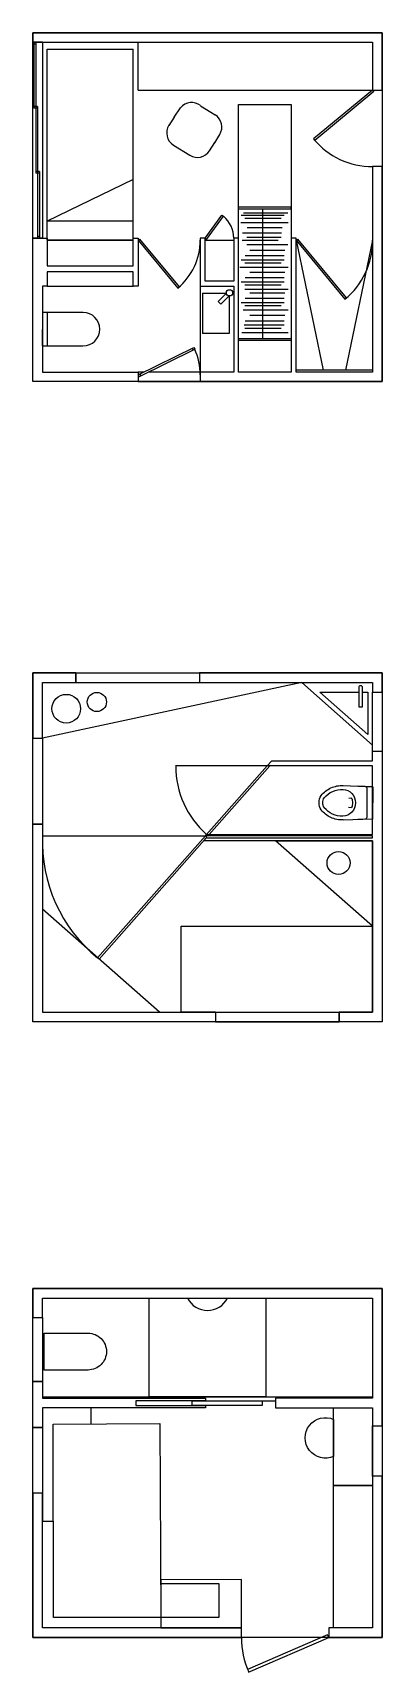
# Model space of a CAD drawing. Header units: millimetres. Extents: x 2.7 to 51.7, y -12.6 to 38.4.
# Drawn here: x 2.7 to 6.35, y 21.22 to 38.37 of the extents above; entities that cross this region are included whole.
import ezdxf

# ---------------------------------------------------------------- set-up
doc = ezdxf.new("R2010")
doc.units = ezdxf.units.MM
for name, color, linetype in [('discontinua', 2, 'Continuous'), ('fina', 6, 'Continuous'), ('mobiliario', 5, 'Continuous'), ('muro', 7, 'Continuous'), ('puerta', 9, 'Continuous'), ('puntos', 30, 'Continuous'), ('ventanas', 6, 'Continuous')]:
    doc.layers.add(name, color=color, linetype=linetype)
doc.layers.add('outline', color=3, linetype='Continuous', true_color=0x00ff00)

# ---------------------------------------------------------------- blocks, each defined once
blk = doc.blocks.new('WC Plan06')
for p, q in [((-16.9, 0), (-18, -30.8)), ((16.9, 0), (-16.9, 0)), ((18, -30.8), (16.9, 0)), ((16.9, 0), (16.9, 0)), ((-17.1, -7.9), (-17.1, -7.9)), ((-16.5, -6.6), (-16.5, -6.6)), ((15.2, -6), (-15.1, -6)), ((-15.1, -6), (-15.1, -6)), ((16.5, -6.6), (16.5, -6.6)), ((17.2, -7.9), (17.2, -7.9)), ((-18, -30.8), (-18, -30.8)), ((-14, -31), (-14, -31)), ((-9.7, -21.6), (-9.7, -21.6)), ((-4.9, -21.9), (-4.9, -21.9)), ((-4.9, -21.9), (-4.9, -21.9)), ((-4.5, -25), (-4.9, -22.2)), ((-4.9, -22.2), (-4.9, -22.2)), ((-4.6, -21.7), (-4.6, -21.7)), ((0, -18), (0, -18)), ((0, -18), (0, -18)), ((0, -18), (0, -18)), ((0, -21), (0, -21)), ((0, -21), (0, -21)), ((4.9, -22.2), (4.5, -25)), ((4.6, -21.7), (4.6, -21.7)), ((4.9, -21.9), (4.9, -21.9)), ((4.9, -21.9), (4.9, -21.9)), ((4.9, -22.2), (4.9, -22.2)), ((9.7, -21.6), (9.7, -21.6)), ((14, -31), (14, -31)), ((-15.5, -43.5), (-15.5, -43.5)), ((-11.9, -41.8), (-11.9, -41.8)), ((-5.2, -50.5), (-5.2, -50.5)), ((5.2, -50.5), (5.2, -50.5)), ((11.9, -41.8), (11.9, -41.8)), ((11.9, -41.8), (11.9, -41.8)), ((15.5, -43.5), (15.5, -43.5)), ((-7.5, -53.7), (-7.5, -53.7)), ((0, -52), (0, -52)), ((0, -56), (0, -56)), ((7.5, -53.7), (7.5, -53.7)), ((7.5, -53.7), (7.5, -53.7))]:
    blk.add_line(p, q)
for centre, radius, start, end in [((-15.1, -8), 2, 133.9949, 177.8788), ((-15.1, -8), 2, 90, 133.9948), ((15.2, -8), 2, 46.4946, 89.9999), ((15.2, -8), 2, 2.1211, 46.0052), ((10.2, -31.8), 28.2, 178.0162, 204.5516), ((-0.5, -31.5), 13.5, 132.8197, 177.63), ((10.2, -31.8), 24.2, 178.0706, 204.2834), ((-0.5, -31.5), 13.5, 87.9472, 132.7443), ((-4.4, -22.1), 0.481, 105.5239, 147.9954), ((-4.5, -22.2), 0.482, 145.4928, 188.9727), ((0, -37.7), 16.6, 90, 105.9454), ((0.5, -31.5), 13.5, 47.2557, 92.0748), ((0, -37.7), 16.6, 74.0546, 90.0013), ((4.4, -22.2), 0.514, 34.51, 74.4761), ((4.4, -22.2), 0.505, 351.0265, 32.0054), ((0.5, -31.5), 13.5, 2.3646, 47.1857), ((-10.1, -31.8), 24.1, 335.7074, 2.0409), ((-10.2, -31.8), 28.3, 335.4418, 1.9036), ((10.2, -31.8), 28.2, 204.5582, 231.044), ((10.1, -31.9), 24.1, 204.2509, 230.6105), ((0, -42.4), 9.64, 237.4975, 269.999), ((0, -42.4), 9.64, 270, 302.5034), ((-10.2, -31.8), 24.2, 309.454, 335.6567), ((-10.1, -31.9), 28.1, 308.8888, 335.509), ((0, -42.4), 13.6, 236.3871, 270.0057), ((0, -42.4), 13.6, 270, 303.6129)]:
    blk.add_arc(centre, radius, start, end)

msp = doc.modelspace()

# ---------------------------------------------------------------- linework, layer by layer
at = {"layer": 'discontinua', "ltscale": 0.01}
for p, q in [((2.851, 36.203), (2.851, 38.203)), ((2.851, 38.203), (3.751, 38.203)), ((3.751, 36.203), (3.751, 38.203)), ((3.751, 36.837), (2.851, 36.403)), ((3.751, 36.403), (2.851, 36.403)), ((3.751, 36.203), (2.851, 36.203)), ((5.15, 30.703), (4.193, 30.703)), ((2.801, 29.973), (4.504, 29.973))]:
    msp.add_line(p, q, dxfattribs=at)
at = {"layer": 'discontinua', "ltscale": 0.005}
for p, q in [((2.802, 24.105), (6.25, 24.105)), ((4.506, 24.062), (5.236, 24.062))]:
    msp.add_line(p, q, dxfattribs=at)
at = {"layer": 'discontinua', "ltscale": 0.01}
msp.add_lwpolyline([(4.851, 36.223), (4.851, 37.623), (5.401, 37.623), (5.401, 36.223)], dxfattribs=at)
at = {"layer": 'discontinua', "ltscale": 0.005}
msp.add_lwpolyline([(4.038, 22.151), (4.646, 22.151), (4.646, 21.795), (4.039, 21.795)], dxfattribs=at)
at = {"layer": 'discontinua', "ltscale": 0.01}
for centre, radius, start, end in [((6.24, 37.749), 0.776, 218.7837, 270.8198), ((3.801, 36.203), 0.65, 309.6035, 0), ((5.475, 36.191), 0.776, 308.7837, 0.8198), ((3.801, 34.793), 0.65, 0, 24.6162), ((5.15, 30.703), 0.956, 180, 228.4919), ((4.373, 29.914), 1.573, 177.8503, 230.7565)]:
    msp.add_arc(centre, radius, start, end, dxfattribs=at)
at = {"layer": 'discontinua', "ltscale": 0.005}
msp.add_arc((5.793, 21.585), 0.912, 180, 203.4324, dxfattribs=at)
at = {"layer": 'fina'}
for centre, radius in [((3.05, 31.302), 0.15), ((3.37, 31.372), 0.1), ((5.895, 29.688), 0.12)]:
    msp.add_circle(centre, radius, dxfattribs=at)
at = {"layer": 'mobiliario'}
for p, q in [((3.801, 37.773), (3.801, 38.273)), ((3.801, 37.773), (6.251, 37.773)), ((4.176, 37.489), (4.243, 37.586)), ((4.454, 37.61), (4.606, 37.515)), ((4.176, 37.489), (4.123, 37.404)), ((4.547, 37.139), (4.601, 37.225)), ((4.653, 37.309), (4.599, 37.223)), ((4.171, 37.198), (4.34, 37.091)), ((4.851, 36.552), (5.401, 36.552)), ((4.851, 36.532), (4.851, 36.552)), ((4.851, 36.532), (5.401, 36.532)), ((5.101, 36.532), (5.101, 35.172)), ((5.401, 36.532), (5.401, 36.552)), ((4.501, 36.223), (4.677, 36.465)), ((4.517, 36.211), (4.693, 36.454)), ((4.677, 36.465), (4.693, 36.454)), ((4.874, 36.388), (5.369, 36.388)), ((4.876, 36.466), (5.326, 36.466)), ((4.901, 36.49), (5.364, 36.49)), ((5.294, 36.429), (4.916, 36.429)), ((4.501, 36.223), (4.517, 36.211)), ((4.501, 36.203), (4.801, 36.203)), ((5.265, 36.199), (4.887, 36.199)), ((4.892, 36.281), (5.3, 36.281)), ((4.936, 36.236), (5.297, 36.236)), ((4.94, 36.337), (5.305, 36.337)), ((4.921, 36.043), (5.328, 36.043)), ((4.938, 36.158), (5.366, 36.158)), ((4.969, 36.098), (5.334, 36.098)), ((4.863, 35.92), (5.369, 35.92)), ((4.876, 35.998), (5.326, 35.998)), ((5.294, 35.961), (4.916, 35.961)), ((4.969, 35.869), (5.334, 35.869)), ((2.851, 35.723), (3.751, 35.723)), ((4.451, 35.723), (4.451, 34.823)), ((4.876, 35.768), (5.326, 35.768)), ((5.294, 35.731), (4.916, 35.731)), ((4.916, 35.69), (5.369, 35.69)), ((4.921, 35.813), (5.328, 35.813)), ((4.472, 35.649), (4.723, 35.65)), ((4.472, 35.649), (4.474, 35.227)), ((4.636, 35.56), (4.724, 35.648)), ((4.664, 35.532), (4.636, 35.56)), ((4.752, 35.62), (4.664, 35.532)), ((4.751, 35.62), (4.752, 35.228)), ((4.876, 35.552), (5.326, 35.552)), ((5.294, 35.515), (4.916, 35.515)), ((4.921, 35.597), (5.328, 35.597)), ((4.969, 35.652), (5.334, 35.652)), ((2.851, 35.448), (2.85, 35.097)), ((4.897, 35.473), (5.369, 35.473)), ((4.921, 35.361), (5.328, 35.361)), ((4.969, 35.417), (5.334, 35.417)), ((4.752, 35.228), (4.474, 35.227)), ((5.401, 35.172), (4.851, 35.172)), ((4.883, 35.238), (5.369, 35.238)), ((4.91, 35.316), (5.326, 35.316)), ((5.294, 35.279), (4.916, 35.279)), ((5.401, 35.152), (4.851, 35.152)), ((6.251, 30.92), (5.513, 31.576)), ((5.588, 31.576), (6.251, 31.576)), ((6.201, 31.031), (5.701, 31.476)), ((5.701, 31.476), (6.106, 31.476)), ((6.146, 31.476), (6.201, 31.476)), ((6.201, 31.476), (6.201, 31.031)), ((6.251, 30.485), (6.098, 30.491)), ((6.25, 30.148), (6.096, 30.143))]:
    msp.add_line(p, q, dxfattribs=at)
msp.add_lwpolyline([(3.226, 35.447), (2.801, 35.448), (2.8, 35.097), (3.225, 35.097, 0.998661), (3.225, 35.447)], format="xyb", dxfattribs=at)
for points in [[(2.801, 31.576), (3.151, 31.576), (5.513, 31.576), (2.801, 30.993)], [(4.024, 28.126), (2.801, 29.204), (2.801, 28.126)], [(5.844, 23.988), (6.25, 23.988), (6.25, 23.177), (5.844, 23.177)], [(2.918, 21.795), (2.913, 23.817), (4.029, 23.823), (4.039, 21.795)], [(5.844, 23.177), (6.25, 23.177), (6.25, 21.687), (5.844, 21.687)]]:
    msp.add_lwpolyline(points, close=True, dxfattribs=at)
for points in [[(6.146, 31.322), (6.146, 31.522, 1), (6.106, 31.522), (6.106, 31.322)], [(5.844, 23.867), (5.844, 23.48, -1.540871)]]:
    msp.add_lwpolyline(points, format="xyb", close=True, dxfattribs=at)
for points in [[(6.251, 29.026), (5.237, 29.92), (6.251, 29.92), (6.251, 29.023)], [(4.609, 28.126), (4.251, 28.126), (4.251, 29.026), (6.251, 29.026)], [(6.251, 29.026), (6.251, 28.126), (5.901, 28.126)]]:
    msp.add_lwpolyline(points, dxfattribs=at)
at = {"layer": 'mobiliario', "transparency": 33554687, "flags": 128}
msp.add_lwpolyline([(3.278, 24.769, -0.414214), (3.47, 24.576, -0.414214), (3.278, 24.384), (2.821, 24.384), (2.821, 24.769), (3.278, 24.769)], format="xyb", close=True, dxfattribs=at)
at = {"layer": 'mobiliario', "ltscale": 0.0005}
for points in [[(3.309, 23.819), (3.309, 23.988), (2.802, 23.988), (2.802, 22.803)], [(2.802, 22.803), (2.918, 22.803)]]:
    msp.add_lwpolyline(points, dxfattribs=at)
at = {"layer": 'mobiliario', "transparency": 33554687}
msp.add_lwpolyline([(4.039, 21.795), (2.918, 21.795), (2.918, 22.803)], dxfattribs=at)
at = {"layer": 'mobiliario', "ltscale": 0.0005}
msp.add_lwpolyline([(4.039, 21.687), (4.881, 21.687), (4.881, 22.194), (4.037, 22.19)], close=True, dxfattribs=at)
at = {"layer": 'mobiliario'}
msp.add_circle((4.756, 35.652), 0.0326, dxfattribs=at)
for centre, radius, start, end in [((4.361, 37.493), 0.15, 51.5914, 141.5914), ((4.25, 37.325), 0.15, 147.9466, 237.9466), ((4.526, 37.388), 0.15, 327.9466, 57.9466), ((4.42, 37.219), 0.15, 237.9466, 327.9466), ((4.501, 36.223), 0.3, 0, 50.2133), ((4.526, 25.246), 0.238, 208.0289, 331.9711)]:
    msp.add_arc(centre, radius, start, end, dxfattribs=at)
at = {"layer": 'muro'}
msp.add_line((6.251, 34.843), (5.451, 34.843), dxfattribs=at)
for points in [[(6.251, 38.273), (6.251, 37.773), (6.351, 37.773), (6.351, 38.373), (2.701, 38.373), (2.701, 38.273)], [(3.801, 34.723), (2.701, 34.723), (2.701, 36.223), (2.851, 36.223), (2.851, 35.933), (3.751, 35.933), (3.751, 36.223), (3.801, 36.223), (3.801, 35.723), (3.751, 35.723), (3.751, 35.873), (2.851, 35.873), (2.851, 35.723), (2.801, 35.723), (2.801, 34.823), (3.801, 34.823)], [(2.801, 30.993), (2.801, 31.576), (3.151, 31.576), (3.151, 31.676), (2.701, 31.676), (2.701, 30.993)], [(4.443, 31.676), (4.443, 31.576), (6.251, 31.576), (6.251, 31.476), (6.351, 31.476), (6.351, 31.676)], [(6.251, 30.756), (6.251, 30.856), (6.351, 30.856), (6.351, 28.026), (5.901, 28.026), (5.901, 28.126), (6.251, 28.126), (6.251, 29.92), (4.484, 29.92), (4.512, 29.952), (6.251, 29.952), (6.251, 29.973), (4.504, 29.973), (4.516, 29.987), (6.251, 29.987), (6.251, 30.703), (5.15, 30.703), (5.197, 30.756)], [(2.801, 30.093), (2.801, 28.126), (4.609, 28.126), (4.609, 28.026), (2.701, 28.026), (2.701, 30.093)], [(2.701, 23.783), (2.701, 24.265), (2.802, 24.265), (2.802, 24.09), (4.506, 24.09), (4.506, 24.062), (3.776, 24.062), (3.776, 24.011), (4.506, 24.011), (4.506, 23.988), (2.802, 23.988), (2.802, 23.783)]]:
    msp.add_lwpolyline(points, close=True, dxfattribs=at)
for points in [[(6.251, 36.973), (6.251, 34.823), (5.451, 34.823), (5.451, 36.223), (5.401, 36.223), (5.401, 34.823), (4.851, 34.823), (4.851, 36.223), (4.801, 36.223), (4.801, 35.773), (4.501, 35.773), (4.501, 36.223), (4.451, 36.223), (4.451, 35.723), (4.801, 35.723), (4.801, 34.823), (4.45, 34.823), (4.451, 34.723), (6.351, 34.723), (6.351, 36.973), (6.25, 36.973)], [(6.251, 29.973), (4.504, 29.973)]]:
    msp.add_lwpolyline(points, dxfattribs=at)
at = {"layer": 'muro', "transparency": 33554687}
for points in [[(6.351, 23.801), (6.351, 25.235), (2.701, 25.235), (2.701, 24.934), (2.802, 24.934), (2.802, 25.134), (6.25, 25.134), (6.25, 24.09), (5.236, 24.09), (5.236, 23.988), (6.25, 23.988), (6.25, 23.801)], [(6.25, 23.272), (6.25, 21.687), (5.793, 21.687), (5.793, 21.585), (6.351, 21.585), (6.351, 23.272)], [(2.701, 23.095), (2.701, 21.585), (4.881, 21.585), (4.881, 21.687), (2.802, 21.687), (2.802, 23.095)]]:
    msp.add_lwpolyline(points, close=True, dxfattribs=at)
at = {"layer": 'outline'}
for points in [[(2.701, 38.373), (6.351, 38.373), (6.351, 34.723), (2.701, 34.723)], [(2.701, 31.676), (6.351, 31.676), (6.351, 28.026), (2.701, 28.026)], [(2.701, 25.235), (6.351, 25.235), (6.351, 21.585), (2.701, 21.585)]]:
    msp.add_lwpolyline(points, close=True, dxfattribs=at)
at = {"layer": 'puerta'}
for p, q in [((6.251, 37.773), (5.635, 37.263)), ((6.264, 37.757), (5.647, 37.247)), ((6.251, 37.773), (6.351, 37.773)), ((6.251, 37.773), (6.264, 37.757)), ((5.635, 37.263), (5.647, 37.247)), ((2.851, 36.203), (3.751, 36.203)), ((3.801, 36.203), (3.816, 36.215)), ((3.801, 36.203), (4.215, 35.702)), ((3.816, 36.215), (4.231, 35.715)), ((5.451, 36.203), (5.466, 36.215)), ((5.451, 36.203), (5.961, 35.586)), ((5.466, 36.215), (5.976, 35.599)), ((4.215, 35.702), (4.231, 35.715)), ((5.961, 35.586), (5.976, 35.599)), ((4.516, 29.987), (5.15, 30.703)), ((5.176, 30.703), (4.543, 29.987)), ((3.378, 28.696), (4.504, 29.973)), ((4.518, 29.959), (3.394, 28.681)), ((4.504, 29.973), (4.518, 29.959)), ((3.394, 28.681), (3.378, 28.696))]:
    msp.add_line(p, q, dxfattribs=at)
for points in [[(2.701, 30.993), (2.801, 30.993), (2.801, 30.093), (2.701, 30.093)], [(4.367, 24.062), (5.097, 24.062), (5.097, 24.011), (4.367, 24.011)]]:
    msp.add_lwpolyline(points, close=True, dxfattribs=at)
msp.add_lwpolyline([(4.956, 21.223), (5.793, 21.585), (5.781, 21.613), (4.944, 21.251)], dxfattribs=at)
at = {"layer": 'puntos'}
for p, q in [((5.451, 36.203), (5.735, 34.843)), ((6.251, 36.203), (5.967, 34.843))]:
    msp.add_line(p, q, dxfattribs=at)
at = {"layer": 'puntos', "ltscale": 0.005}
msp.add_lwpolyline([(3.918, 25.134), (5.134, 25.134), (5.134, 24.105), (3.918, 24.105)], close=True, dxfattribs=at)
at = {"layer": 'ventanas'}
for p, q in [((2.801, 38.273), (2.701, 38.273)), ((2.701, 36.223), (2.701, 38.273)), ((2.711, 38.273), (2.711, 37.583)), ((2.731, 38.273), (2.711, 38.273)), ((2.731, 38.253), (2.711, 38.253)), ((2.731, 38.273), (2.731, 37.583)), ((2.801, 38.273), (2.801, 36.223)), ((2.731, 37.603), (2.711, 37.603)), ((2.751, 37.583), (2.711, 37.583)), ((2.731, 37.603), (2.731, 36.903)), ((2.751, 37.603), (2.731, 37.603)), ((2.751, 37.603), (2.751, 36.903)), ((2.751, 36.923), (2.731, 36.923)), ((2.771, 36.903), (2.731, 36.903)), ((2.751, 36.923), (2.751, 36.223)), ((2.771, 36.923), (2.751, 36.923)), ((2.771, 36.923), (2.771, 36.223)), ((2.801, 36.223), (2.701, 36.223)), ((2.771, 36.243), (2.751, 36.243)), ((3.801, 34.793), (4.383, 35.081)), ((3.81, 34.775), (4.392, 35.063)), ((4.365, 35.073), (4.374, 35.055)), ((4.383, 35.081), (4.392, 35.063)), ((3.801, 34.823), (3.801, 34.723)), ((3.861, 34.823), (3.801, 34.823)), ((4.451, 34.823), (3.906, 34.823)), ((4.451, 34.823), (4.451, 34.723)), ((3.801, 34.793), (3.81, 34.775)), ((3.801, 34.723), (4.451, 34.723)), ((3.819, 34.801), (3.828, 34.784)), ((3.151, 31.676), (3.151, 31.576)), ((3.151, 31.676), (4.443, 31.676)), ((3.151, 31.576), (4.443, 31.576)), ((4.443, 31.676), (4.443, 31.576)), ((6.251, 31.476), (6.351, 31.476)), ((6.251, 30.856), (6.251, 31.476)), ((6.351, 31.476), (6.351, 30.856)), ((6.251, 30.856), (6.351, 30.856)), ((4.609, 28.126), (4.609, 28.026)), ((4.609, 28.126), (5.901, 28.126)), ((4.609, 28.026), (5.901, 28.026)), ((5.901, 28.126), (5.901, 28.026))]:
    msp.add_line(p, q, dxfattribs=at)
at = {"layer": 'ventanas', "ltscale": 0.0005}
for points in [[(2.701, 24.934), (2.802, 24.934), (2.802, 24.265), (2.701, 24.265)], [(2.701, 23.783), (2.802, 23.783), (2.802, 23.095), (2.701, 23.095)], [(6.25, 23.801), (6.351, 23.801), (6.351, 23.272), (6.25, 23.272)]]:
    msp.add_lwpolyline(points, close=True, dxfattribs=at)

# ---------------------------------------------------------------- block references
at = {"layer": 'mobiliario', "xscale": -0.01000000000021867, "yscale": 0.01000000000021867, "zscale": 0.01000000000021867, "rotation": 269.7244563035866}
msp.add_blockref('WC Plan06', (6.251, 30.316), dxfattribs=at)

doc.saveas('drawing.dxf')
